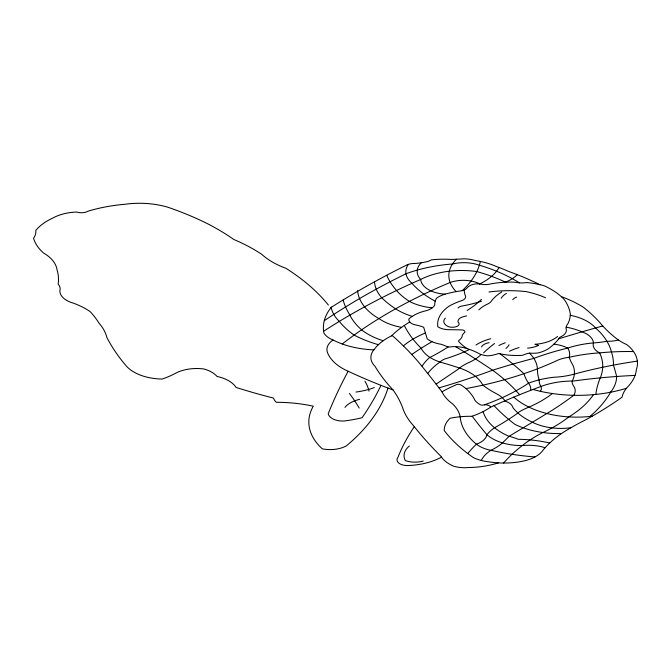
<?xml version="1.0" encoding="UTF-8"?>
<svg xmlns="http://www.w3.org/2000/svg" width="671" height="671" viewBox="0 0 671 671"><rect width="100%" height="100%" fill="white"/><g stroke="black" fill="none" stroke-linecap="round" stroke-linejoin="round"><path stroke-width="1.01" d="M331.18 307.947L331.122 307.075M436.1 384.122L457.865 369.427A49.109 28.35 0 0 1 468.677 362.608A46.668 26.949 0 0 0 481.124 354.489M392.065 335.391A428.232 247.238 0 0 1 425.095 370.182A1750.085 1010.4 0 0 1 442.03 391.864A94.804 54.737 0 0 1 455.223 385.263A3.657 2.114 0 0 1 460.876 384.919A52.556 30.346 0 0 1 470.597 393.483A56.767 32.77 0 0 1 474.808 400.092A26.412 15.248 0 0 0 480.486 404.848A4.143 2.39 0 0 0 484.37 404.831A5.351 3.095 0 0 1 490.627 407.171A645.812 372.858 0 0 1 541.069 386.404A58.863 33.986 0 0 1 573.504 381.027A390.186 225.271 0 0 1 635.043 375.416M442.03 391.864A58.78 33.936 0 0 0 452.707 403.984A54.955 31.73 0 0 1 460.189 416.75A88.958 51.365 0 0 0 476.771 444.454A29.969 17.303 0 0 0 492.371 450.577A185.951 107.36 0 0 0 535.005 456.951M484.37 404.831A187.117 108.031 0 0 0 528.505 383.208A68.887 39.774 0 0 1 553.894 377.261A56.985 32.896 0 0 0 572.749 374.502A347.981 200.906 0 0 1 637.358 361.115M469.583 349.44A144.45 83.397 0 0 1 444.571 359.06A18.713 10.803 0 0 0 440.017 362.03A82.466 47.607 0 0 0 427.737 373.487M467.754 453.546A167.641 96.783 0 0 1 476.435 444.177A22.168 12.799 0 0 0 486.961 434.724A47.146 27.217 0 0 1 494.561 427.746A257.622 148.736 0 0 0 517.928 412.992M472.199 416.188A648.681 374.51 0 0 0 486.961 434.724A40.856 23.586 0 0 0 522.751 445.536A34.942 20.172 0 0 1 545.129 447.725M517.794 412.875A54.057 31.21 0 0 1 528.941 407.112A115.58 66.731 0 0 0 552.392 393.533M481.258 460.457A45.276 26.135 0 0 1 490.87 450.308A54.108 31.235 0 0 0 502.478 442.885A332.606 192.032 0 0 0 509.104 436.293L546.865 413.529A369.042 213.059 0 0 0 573.755 395.303A22.269 12.858 0 0 0 574.007 386.546A18.192 10.501 0 0 1 572.246 381.027A51.692 29.843 0 0 0 573 365.36A96.666 55.81 0 0 1 569.193 357.257A29.876 17.253 0 0 0 567.725 348.081A30.891 17.84 0 0 0 553.927 344.122M503.602 463.049A194.951 112.552 0 0 1 522.323 445.536A138.075 79.715 0 0 1 542.898 432.527A144.668 83.523 0 0 0 568.849 416.901A119.874 69.205 0 0 0 593.5 394.64M610.769 392.04A174.796 100.918 0 0 1 589.985 416.456M549.717 443.011A90.224 52.086 0 0 0 518.171 439.287A50.266 29.021 0 0 0 508.601 436.167A67.301 38.859 0 0 1 483.095 411.608M494.049 405.62A239.614 138.335 0 0 0 515.093 424.466A67.612 39.035 0 0 0 561.493 433.541M570.962 427.729A43.305 25.003 0 0 1 531.902 421.992A66.655 38.482 0 0 1 512.971 407.7A14.888 8.597 0 0 0 504.542 401.015M592.208 416.205A74.489 43.011 0 0 1 513.785 397.106M540.323 391.31A12.288 7.096 0 0 0 540.91 386.462A31.453 18.159 0 0 1 539.165 379.861A98.285 56.741 0 0 1 537.404 368.857A55.467 32.023 0 0 0 529.402 353.131A18.385 10.61 0 0 0 522.717 355.286A50.518 29.172 0 0 1 498.444 353.5A23.259 13.428 0 0 1 487.532 355.848A22.445 12.959 0 0 1 479.874 354.062A53.646 30.975 0 0 0 467.326 348.702A24.424 14.099 0 0 0 451.843 346.722A7.507 4.336 0 0 1 447.448 346.815A36.477 21.061 0 0 0 441.09 344.273A25.498 14.72 0 0 1 427.242 338.914L423.653 327.247A29.826 17.22 0 0 0 416.322 325.083A9.847 5.687 0 0 1 408.824 319.06A35.035 20.231 0 0 1 425.112 310.975A16.121 9.31 0 0 0 434.724 305.053A36.888 21.296 0 0 1 436.511 298.184A26.429 15.257 0 0 1 445.15 294.141A83.959 48.471 0 0 1 462.252 290.66A8.857 5.116 0 0 0 466.815 288.22A12.657 7.306 0 0 1 475.613 283.892A22.546 13.017 0 0 1 483.59 284.554A13.076 7.549 0 0 0 488.966 284.269A59.333 34.255 0 0 1 506.236 282.206A32.686 18.872 0 0 1 519.438 282.86A19.392 11.197 0 0 0 526.441 282.583A45.938 26.521 0 0 1 539.97 284.73A15.349 8.857 0 0 1 547.133 287.196A75.043 43.33 0 0 1 561.325 296.632A111.025 64.097 0 0 1 583.409 307.259A195.672 112.971 0 0 1 602.189 325.326A166.374 96.054 0 0 0 616.909 338.93A61.313 35.395 0 0 0 626.848 344.668A53.797 31.059 0 0 1 636.418 369.327A71.193 41.107 0 0 1 627.209 387.393A50.023 28.878 0 0 0 622.059 397.173A413.344 238.641 0 0 1 586.345 419.492A269.566 155.63 0 0 0 562.784 432.669A132.732 76.628 0 0 0 543.267 449.889A33.735 19.476 0 0 1 523.019 461.153A55.735 32.174 0 0 1 488.782 461.799A32.476 18.746 0 0 1 473.315 457.547A193.248 111.571 0 0 1 444.236 430.556A38.993 22.512 0 0 1 450.124 418.226A60.751 35.077 0 0 1 471.847 416.305A72.476 41.845 0 0 0 490.627 407.171M529.402 353.131A27.025 15.601 0 0 0 538.192 352.938A29.943 17.287 0 0 0 548.459 348.71A80.755 46.618 0 0 0 558.389 339.207A7.163 4.135 0 0 1 561.484 336.481A14.561 8.404 0 0 0 566.047 328.396A19.333 11.164 0 0 1 568.002 323.506A58.939 34.028 0 0 0 570.275 313.533A87.121 50.3 0 0 0 565.871 301.967A41.451 23.93 0 0 0 561.325 296.632M595.84 394.414A169.36 97.781 0 0 1 600.285 377.874A86.66 50.031 0 0 0 599.656 352.871A18.318 10.577 0 0 1 593.449 342.948A23.401 13.512 0 0 0 581.958 331.851A53.068 30.64 0 0 0 566.165 327.146M633.558 351.57A169.922 98.109 0 0 0 599.656 352.871A113.617 65.599 0 0 0 569.486 357.232A28.585 16.507 0 0 0 555.403 361.292A308.526 178.125 0 0 1 538.561 368.404A282.181 162.919 0 0 1 465.926 388.576M610.627 392.225A66.63 38.465 0 0 0 616.641 376.49A448.446 258.905 0 0 0 613.42 365.108A108.979 62.915 0 0 0 611.44 351.973A101.9 58.83 0 0 0 595.563 327.976A44.236 25.54 0 0 0 570.249 315.286M626.479 388.257A103.133 59.543 0 0 1 532.959 389.465M530.644 390.354A23.435 13.529 0 0 0 528.505 383.208A87.926 50.77 0 0 1 523.95 373.705A438.297 253.051 0 0 0 500.046 353.843M519.614 394.724A238.306 137.589 0 0 0 492.623 370.241A917.962 529.981 0 0 0 455.609 346.647M505.003 400.813A32.946 19.023 0 0 0 496.07 393.516A97.614 56.356 0 0 1 482.877 385.154A51.071 29.49 0 0 0 459.56 368.018A449.696 259.635 0 0 0 440.017 362.03A39.74 22.94 0 0 1 421.187 348.249A167.809 96.884 0 0 1 404.311 325.443M342.244 343.971A490.493 283.179 0 0 1 450.124 282.491A25.163 14.527 0 0 1 479.815 283.867M323.59 331.281A667.989 385.657 0 0 1 420.683 279.446A61.9 35.739 0 0 1 476.838 271.579A138.394 79.899 0 0 1 505.523 282.181M445.15 294.141A26.857 15.508 0 0 1 420.683 279.446A29.239 16.876 0 0 1 421.271 262.789M324.286 320.688A725.829 419.056 0 0 1 405.989 273.751A113.399 65.473 0 0 1 452.489 263.997A29.516 17.035 0 0 1 479.362 265.204A142.864 82.483 0 0 1 519.438 282.86M558.515 338.88A980.977 566.366 0 0 1 602.776 325.98M618.394 339.971A22.361 12.908 0 0 1 607.196 341.262A83.061 47.951 0 0 1 592.619 343.007A73.433 42.399 0 0 0 567.725 348.081A213.076 123.019 0 0 0 533.789 358.389A530.593 306.337 0 0 0 491.549 370.585A604.605 349.063 0 0 1 438.985 387.872M422.051 366.349A58.822 33.961 0 0 1 429.717 357.526A196.553 113.474 0 0 0 448.161 346.907M411.768 354.514A324.563 187.385 0 0 1 432.007 341.69M403.372 345.875A93.521 53.99 0 0 1 425.38 332.959M391.621 335.835A120.075 69.323 0 0 1 409.746 322.005M378.41 344.693A105.381 60.843 0 0 1 354.053 335.039A106.404 61.43 0 0 1 339.224 321.25A58.427 33.726 0 0 1 331.189 307.368A851.398 491.549 0 0 1 406.718 265.028A11.642 6.718 0 0 1 414.795 263.477A45.343 26.177 0 0 0 426.58 261.774A13.646 7.884 0 0 0 431.361 259.862A65.624 37.886 0 0 1 451.248 259.442A215.542 124.445 0 0 0 464.131 258.805A26.119 15.081 0 0 1 475.177 260.499A61.229 35.353 0 0 1 497.261 266.873A108.509 62.646 0 0 1 508.568 271.42A240.134 138.637 0 0 1 539.97 284.73M331.189 307.368A84.252 48.639 0 0 0 323.858 332.992A24.642 14.225 0 0 0 333.059 340.004A68.19 39.371 0 0 0 373.856 349.868M383.233 340.742A64.198 37.064 0 0 1 361.594 329.813A91.474 52.816 0 0 1 349.532 314.431A134.737 77.794 0 0 1 343.107 299.962M401.619 327.373A47.415 27.377 0 0 1 379.694 319.069A73.584 42.483 0 0 1 357.609 290.644M412.22 316.376A61.346 35.412 0 0 1 395.538 308.769A123.003 71.017 0 0 1 381.967 298.025A66.463 38.373 0 0 1 374.502 281.82M432.275 307.83A45.158 26.068 0 0 1 409.612 301.505A81.518 47.062 0 0 1 396.041 289.897A119.329 68.895 0 0 1 386.714 275.244M435.236 301.212A108.467 62.621 0 0 1 411.633 282.927A34.724 20.046 0 0 1 408.329 264.374M456.188 291.625A56.389 32.56 0 0 1 456.397 259.241M480.361 261.438A123.766 71.453 0 0 1 462.185 290.669M499.048 267.511A61.665 35.605 0 0 1 479.522 284.001M517.333 274.691A42.6 24.592 0 0 1 505.406 282.231M423.258 461.044A18.469 10.661 0 0 1 405.309 460.574A29.155 16.834 0 0 1 409.385 445.972M441.501 457.161A53.563 30.925 0 0 1 408.169 465.523A10.048 5.804 0 0 1 398.876 463.124A10.048 5.804 0 0 1 397.97 457.278A369.033 213.059 0 0 1 414.301 426.697M344.944 407.356A27.226 15.718 0 0 1 359.631 399.346M349.432 393.466A342.688 197.844 0 0 1 359.22 408.06M374.317 387.578A56.624 32.686 0 0 1 355.957 392.049M364.932 381.22A85.687 49.469 0 0 1 369.008 391.109M380.985 385.347A522.675 301.765 0 0 1 362.08 417.714A91.264 52.69 0 0 1 347.393 420.541A14.376 8.304 0 0 1 328.22 413.713A1019.668 588.702 0 0 1 348.148 371.248A55.777 32.2 0 0 1 327.901 353.609A25.473 14.703 0 0 1 333.059 340.004M498.385 462.873A65.162 37.618 0 0 1 468.526 467.536A24.047 13.881 0 0 1 453.806 466.261A36.603 21.128 0 0 1 440.914 456.272A604.881 349.222 0 0 1 413.311 425.448A109.381 63.149 0 0 1 402.634 407.809A172.757 99.744 0 0 0 393.063 389.952A493.487 284.915 0 0 1 348.148 371.248M557.576 336.481A31.872 18.402 0 0 1 534.938 344.29A23.066 13.319 0 0 1 538.519 345.414A21.757 12.564 0 0 1 527.607 348.14M509.524 351.243A41.988 24.24 0 0 1 519.136 347.578M509.029 344.751A21.992 12.699 0 0 1 505.934 348.425M498.93 345.506A44.546 25.716 0 0 1 505.28 342.78M483.615 352.837A153.994 88.907 0 0 1 494.527 343.527M481.501 346.915A11.021 6.366 0 0 1 489.151 342.68M475.957 345.028A41.954 24.223 0 0 1 490.778 338.729M466.664 315.966A14.963 8.639 0 0 0 459.82 318.222A10.401 6.005 0 0 0 458.025 322.08A5.251 3.028 0 0 1 457.379 326.215A7.993 4.613 0 0 1 449.067 326.878A11.181 6.458 0 0 1 445.318 318.129M458.025 307.972A8.312 4.798 0 0 1 461.12 306.186A102.957 59.442 0 0 0 481.484 301.204M481.484 299.316A100.205 57.857 0 0 1 467.15 310.413M478.876 309.851A35.672 20.591 0 0 1 487.834 303.929A12.137 7.012 0 0 0 491.742 300.541A56.423 32.577 0 0 1 501.682 291.986M501.195 298.285A21.464 12.388 0 0 1 506.404 293.395M512.761 299.702A10.308 5.955 0 0 1 516.67 297.068M488.974 291.986A91.172 52.64 0 0 1 526.114 291.608A74.926 43.263 0 0 1 545.506 297.731M467.326 348.702A54.007 31.185 0 0 1 459.014 341.833A2.088 1.208 0 0 1 459.174 340.231A14.192 8.195 0 0 0 462.327 335.139A20.323 11.734 0 0 1 464.877 332.237A3.925 2.265 0 0 0 462.923 329.981A215.332 124.32 0 0 0 448.421 329.696A15.29 8.832 0 0 1 437.827 326.777A48.622 28.073 0 0 1 449.058 306.177A61.338 35.412 0 0 1 462.26 300.449A7.792 4.496 0 0 0 465.515 295.928A36.192 20.893 0 0 1 464.298 289.981M393.063 389.952A270.052 155.915 0 0 1 375.03 366.358A30.648 17.698 0 0 1 374.292 349.356A61.673 35.605 0 0 1 392.233 335.542M388.014 388.064A254.057 146.681 0 0 1 346.295 445.913A23.577 13.613 0 0 1 322.239 448.815A86.886 50.166 0 0 1 313.29 406.181A104.902 60.566 0 0 0 276.36 402.306A18.637 10.761 0 0 1 273.567 398.104A501.329 289.444 0 0 1 236.083 387.444A32.099 18.528 0 0 0 217.06 376.465A28.778 16.616 0 0 0 204.194 369.033A31.453 18.159 0 0 0 176.221 372.908A80.411 46.425 0 0 1 162.231 379.048A41.191 23.779 0 0 1 126.425 366.123A306.488 176.951 0 0 1 106.84 337.379A79.245 45.754 0 0 0 99.006 323.162A139.434 80.503 0 0 0 90.057 311.537A70.472 40.688 0 0 0 70.48 302.168A23.351 13.479 0 0 1 59.845 290.862A18.763 10.837 0 0 0 58.167 284.076A97.454 56.263 0 0 0 57.052 269.868A46.341 26.756 0 0 0 43.623 253.068A65.792 37.987 0 0 1 33.55 238.213A28.408 16.406 0 0 0 35.789 230.463A59.174 34.162 0 0 1 52.573 218.184A37.173 21.464 0 0 1 76.628 212.053A9.889 5.712 0 0 0 88.379 211.08A115.043 66.421 0 0 1 124.739 204.294A62.319 35.982 0 0 1 167.825 207.205A276.888 159.857 0 0 1 208.102 224.005A245.016 141.455 0 0 1 233.844 239.505A168.631 97.354 0 0 1 261.816 254.368A76.762 44.32 0 0 0 285.871 268.257A252.606 145.842 0 0 1 328.396 305.079"/></g></svg>
